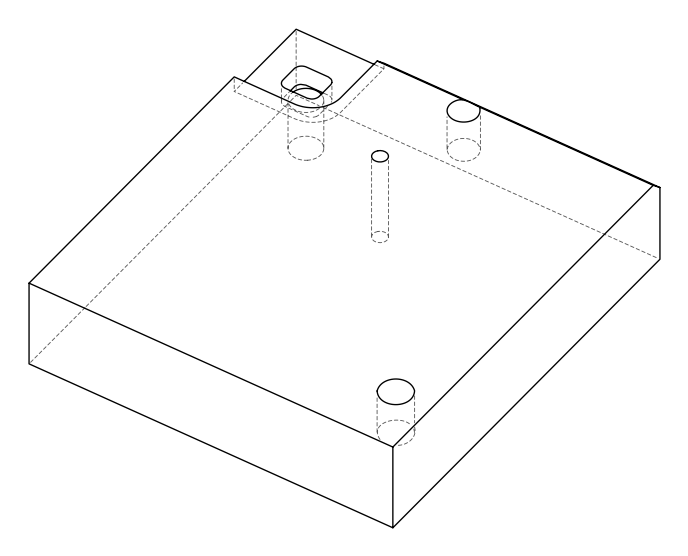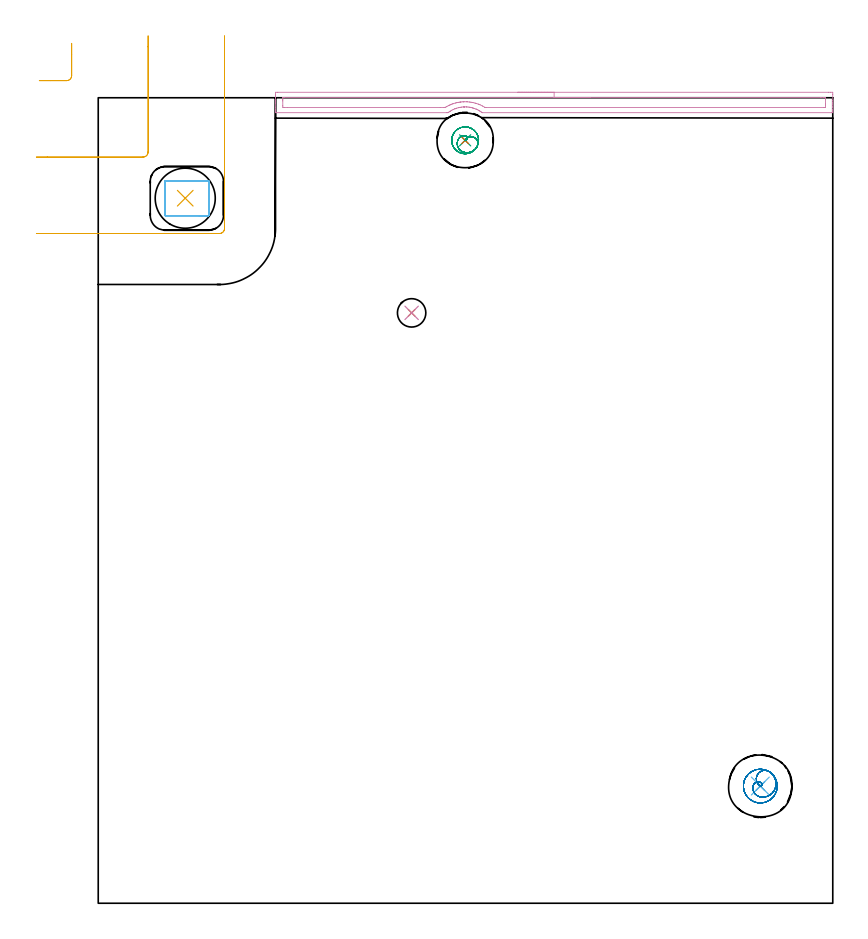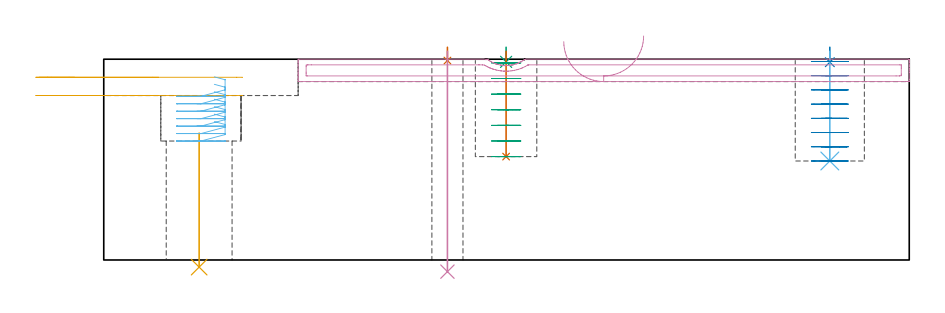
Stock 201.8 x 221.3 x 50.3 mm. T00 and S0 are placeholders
(PLAN: 12 operations, 7 tool changes, 8.3 min)
(1 SPOT_DRILL | STEP1HOLE | NXT0321_9005460120000 | 0.03 min | 0 mm3)
(2 SPOT_DRILL_1 | STEP1POCKET | NXT0321_9005460120000 | 0.03 min | 4 mm3)
(3 SPOT_DRILL_2 | STEP1POCKET_1 | NXT0321_9005460120000 | 0.03 min | 3 mm3)
(4 DRILL_THROUGH_HOLE_INTO_CENTER | STEP1HOLE | NXT0301_049 | 0.22 min | 2397 mm3)
(5 INDEXABLE_INSERT_DRILL_THROUGH_HOLE_FROM_SOLID | STEP1HOLE_1 | NXT0302_004 | 0.14 min | 10748 mm3)
(6 DRILL_BLIND_HOLE_INTO_CENTER | STEP1POCKET | NXT0301_128 | 0.11 min | 2755 mm3)
(7 DRILL_BLIND_HOLE_INTO_CENTER_1 | STEP1POCKET_1 | NXT0301_128 | 0.11 min | 2633 mm3)
(8 MILL_ROUGH_BLIND_HOLE_CONTOUR | STEP1POCKET | NXT0201_009 | Spiral | 1.77 min | 3233 mm3)
(9 MILL_ROUGH_BLIND_HOLE_CONTOUR_1 | STEP1POCKET_1 | NXT0201_009 | Spiral | 1.18 min | 1909 mm3)
(10 AREA_MILL | FG_CHAMFER_SURFACE | UGT0205_001 | 2.66 min | 2453 mm3)
(11 MILL_CORNER_NOTCH_RECTANGULAR | CORNER_NOTCH_RECTANGULAR | UGT0201_006 | Follow Part, ap 7, ae 75% | 0.87 min | 20271 mm3)
(12 MILL_RECTANGULAR_POCKET | POCKET_RECTANGULAR_STRAIGHT | NXT0201_009 | Follow Part, ap 2, ae 75% | 1.15 min | 1413 mm3)
(TOOL NXT0321_9005460120000 | NC Spot Drill, 142deg, 12mm, Carbide, Uncoated | D12 PA142 FL30 Z2)
(TOOL NXT0301_049 | Carbide Drill 7.8mm [860.1-0780-039A1-MM 2214] | D7.8 PA140 FL53 Z2)
(TOOL NXT0302_004 | Index. Insert Drill 16.5mm [880-D1650L20-05] | D16.5 PA176 FL83 Z2)
(TOOL NXT0301_128 | Carbide Drill 12mm [861.1-1200-036A1-GP GC34] | D12 PA150 FL37.4 Z2)
(TOOL NXT0201_009 | ENDMILL 8mm [2P460-0800-NA 1630] | D8 FL26 Z6)
(TOOL UGT0205_001 | Chamfer Mill 20 x 3 x 45 deg. | D20 FL50 Z2)
(TOOL UGT0201_006 | End Mill 28 mm | D28 FL25 Z2)
(OP 1 SPOT_DRILL)
G17 G21 G94 G90
T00 M6
G54
G17 G0 G90 X86.1 Y162.2 S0 M3
G43 Z60.3 H0
G94 G81 G98 Z49.964 F250. R53.3
G80
M5
M2
(OP 2 SPOT_DRILL_1)
G17 G21 G94 G90
T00 M6
G54
G17 G0 G90 X181.9 Y32.2 S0 M3
G43 Z60.3 H0
G94 G81 G98 Z49.555 F250. R53.3
G80
M5
M2
(OP 3 SPOT_DRILL_2)
G17 G21 G94 G90
T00 M6
G54
G17 G0 G90 X100.8 Y209.6 S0 M3
G43 Z60.3 H0
G94 G81 G98 Z49.637 F250. R53.3
G80
M5
M2
(OP 4 DRILL_THROUGH_HOLE_INTO_CENTER)
G17 G21 G94 G90
T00 M6
G54
G17 G0 G90 X86.1 Y162.2 S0 M3
G43 Z60.3 H1
G94 G73 G98 Z-2.919 F250. Q7.603 R52.3
G80
M5
M2
(OP 5 INDEXABLE_INSERT_DRILL_THROUGH_HOLE_FROM_SOLID)
G17 G21 G94 G90
T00 M6
G54
G17 G0 G90 X23.9 Y193.7 S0 M3
G43 Z60.3 H1
G94 G81 G98 Z-1.788 F250. R31.8
G80
M5
M2
(OP 6 DRILL_BLIND_HOLE_INTO_CENTER)
G17 G21 G94 G90
T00 M6
G54
G17 G0 G90 X181.9 Y32.2 S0 M3
G43 Z60.3 H1
G94 G81 G98 Z24.8 F250. R52.3
G80
M5
M2
(OP 7 DRILL_BLIND_HOLE_INTO_CENTER_1)
G17 G21 G94 G90
T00 M6
G54
G17 G0 G90 X100.8 Y209.6 S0 M3
G43 Z60.3 H1
G94 G81 G98 Z25.9 F250. R52.3
G80
M5
M2
(OP 8 MILL_ROUGH_BLIND_HOLE_CONTOUR)
G17 G21 G94 G90
T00 M6
G54
G17 G0 G90 X181.9 Y32.2 S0 M3
G43 Z60.3 H1
Z49.738
G94 G3 X182.207 Y33.033 R0.473 F250.
X180.721 Y33.207 R1.343
X179.822 Y31.301 R1.728
X182.385 Y29.138 R2.751
X186.051 Y31.798 R3.633
X184.33 Y36.165 R3.901
X177.935 Y34.63 R4.65
X184.33 Y36.165 R-4.65
X181.132 Y35.397 R2.325
X181.9 Y32.2 R2.325
G0 Z46.175
G3 X182.207 Y33.033 R0.473
X180.721 Y33.207 R1.343
X179.822 Y31.301 R1.728
X182.385 Y29.138 R2.751
X186.051 Y31.798 R3.633
X184.33 Y36.165 R3.901
X177.935 Y34.63 R4.65
X184.33 Y36.165 R-4.65
X181.132 Y35.397 R2.325
X181.9 Y32.2 R2.325
G0 Z42.613
G3 X182.207 Y33.033 R0.473
X180.721 Y33.207 R1.343
X179.822 Y31.301 R1.728
X182.385 Y29.138 R2.751
X186.051 Y31.798 R3.633
X184.33 Y36.165 R3.901
X177.935 Y34.63 R4.65
X184.33 Y36.165 R-4.65
X181.132 Y35.397 R2.325
X181.9 Y32.2 R2.325
G0 Z39.05
G3 X182.207 Y33.033 R0.473
X180.721 Y33.207 R1.343
X179.822 Y31.301 R1.728
X182.385 Y29.138 R2.751
X186.051 Y31.798 R3.633
X184.33 Y36.165 R3.901
X177.935 Y34.63 R4.65
X184.33 Y36.165 R-4.65
X181.132 Y35.397 R2.325
X181.9 Y32.2 R2.325
G0 Z35.488
G3 X182.207 Y33.033 R0.473
X180.721 Y33.207 R1.343
X179.822 Y31.301 R1.728
X182.385 Y29.138 R2.751
X186.051 Y31.798 R3.633
X184.33 Y36.165 R3.901
X177.935 Y34.63 R4.65
X184.33 Y36.165 R-4.65
X181.132 Y35.397 R2.325
X181.9 Y32.2 R2.325
G0 Z31.925
G3 X182.207 Y33.033 R0.473
X180.721 Y33.207 R1.343
X179.822 Y31.301 R1.728
X182.385 Y29.138 R2.751
X186.051 Y31.798 R3.633
X184.33 Y36.165 R3.901
X177.935 Y34.63 R4.65
X184.33 Y36.165 R-4.65
X181.132 Y35.397 R2.325
X181.9 Y32.2 R2.325
G0 Z28.363
G3 X182.207 Y33.033 R0.473
X180.721 Y33.207 R1.343
X179.822 Y31.301 R1.728
X182.385 Y29.138 R2.751
X186.051 Y31.798 R3.633
X184.33 Y36.165 R3.901
X177.935 Y34.63 R4.65
X184.33 Y36.165 R-4.65
X181.132 Y35.397 R2.325
X181.9 Y32.2 R2.325
G0 Z24.8
G3 X182.207 Y33.033 R0.473
X180.721 Y33.207 R1.343
X179.822 Y31.301 R1.728
X182.385 Y29.138 R2.751
X186.051 Y31.798 R3.633
X184.33 Y36.165 R3.901
X177.935 Y34.63 R4.65
X184.33 Y36.165 R-4.65
X181.132 Y35.397 R2.325
X181.9 Y32.2 R2.325
G0 Z60.3
M5
M2
(OP 9 MILL_ROUGH_BLIND_HOLE_CONTOUR_1)
G17 G21 G94 G90
T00 M6
G54
G17 G0 G90 X100.8 Y209.6 S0 M3
G43 Z60.3 H1
Z49.386
G94 G3 X100.944 Y210.817 R0.617 F250.
X99.001 Y210.032 R1.804
X100.128 Y206.457 R2.447
X104.097 Y207.92 R3.115
X102.48 Y212.897 R3.7
X104.097 Y207.92 R-3.7
X103.288 Y210.408 R1.85
X100.8 Y209.6 R1.85
G0 Z45.471
G3 X100.944 Y210.817 R0.617
X99.001 Y210.032 R1.804
X100.128 Y206.457 R2.447
X104.097 Y207.92 R3.115
X102.48 Y212.897 R3.7
X104.097 Y207.92 R-3.7
X103.288 Y210.408 R1.85
X100.8 Y209.6 R1.85
G0 Z41.557
G3 X100.944 Y210.817 R0.617
X99.001 Y210.032 R1.804
X100.128 Y206.457 R2.447
X104.097 Y207.92 R3.115
X102.48 Y212.897 R3.7
X104.097 Y207.92 R-3.7
X103.288 Y210.408 R1.85
X100.8 Y209.6 R1.85
G0 Z37.643
G3 X100.944 Y210.817 R0.617
X99.001 Y210.032 R1.804
X100.128 Y206.457 R2.447
X104.097 Y207.92 R3.115
X102.48 Y212.897 R3.7
X104.097 Y207.92 R-3.7
X103.288 Y210.408 R1.85
X100.8 Y209.6 R1.85
G0 Z33.729
G3 X100.944 Y210.817 R0.617
X99.001 Y210.032 R1.804
X100.128 Y206.457 R2.447
X104.097 Y207.92 R3.115
X102.48 Y212.897 R3.7
X104.097 Y207.92 R-3.7
X103.288 Y210.408 R1.85
X100.8 Y209.6 R1.85
G0 Z29.814
G3 X100.944 Y210.817 R0.617
X99.001 Y210.032 R1.804
X100.128 Y206.457 R2.447
X104.097 Y207.92 R3.115
X102.48 Y212.897 R3.7
X104.097 Y207.92 R-3.7
X103.288 Y210.408 R1.85
X100.8 Y209.6 R1.85
G0 Z25.9
G3 X100.944 Y210.817 R0.617
X99.001 Y210.032 R1.804
X100.128 Y206.457 R2.447
X104.097 Y207.92 R3.115
X102.48 Y212.897 R3.7
X104.097 Y207.92 R-3.7
X103.288 Y210.408 R1.85
X100.8 Y209.6 R1.85
G0 Z60.3
M5
M2
(OP 10 AREA_MILL)
G17 G21 G94 G90
T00 M6
G54
G17 G0 G90 X115.25 Y222.8 S1061 M3
G43 Z60.3 H0
Z54.7
G94 G1 X115.288 Z53.828 F250.
X115.402 Z52.964
X115.591 Z52.112
X115.853 Z51.28
X116.187 Z50.474
X116.59 Z49.7
X117.058 Z48.964
X117.59 Z48.272
X118.179 Z47.629
X118.822 Z47.04
X119.514 Z46.508
X120.25 Z46.04
X121.024 Z45.637
X121.83 Z45.303
X122.662 Z45.041
X123.513 Z44.852
X124.378 Z44.738
X125.25 Z44.7
X200.606
X201.182 Y222.799 Z44.701
X201.752 Y222.793 Z44.703
X201.792 Y222.791 Z44.705
X201.8 Y222.226 Z45.27
Y220.445 Z47.049
Y219.896 Z47.601
Y219.555 Z47.941
Y219.005 Z48.491
Y218.665 Z48.83
Y217.983 Z49.516
Y217.639 Z49.86
X201.793 Y217.247 Z50.244
X201.79 Y217.203 Z50.288
X201.629 Y217.2 Z50.3
X105.597
X105.503 Y217.205 Z50.29
X105.409 Y217.263 Z50.236
X105.16 Y217.438 Z50.061
X104.888 Y217.612 Z49.886
X104.727 Y217.716 Z49.782
X104.412 Y217.892 Z49.606
X104.092 Y218.057 Z49.441
X103.934 Y218.127 Z49.371
X103.835 Y218.171 Z49.325
X103.81 Y218.18 Z49.316
X103.391 Y218.341 Z49.157
X103.249 Y218.387 Z49.11
X102.942 Y218.485 Z49.01
X102.917 Y218.491 Z49.003
X102.497 Y218.601 Z48.897
X102.176 Y218.665 Z48.834
X102.125 Y218.674 Z48.824
X102.05 Y218.688 Z48.807
X102.024 Y218.691 Z48.803
X101.604 Y218.748 Z48.746
X101.241 Y218.776 Z48.718
X101.158 Y218.782 Z48.711
X100.711 Y218.79 Z48.704
X100.632 Y218.786 Z48.705
X100.56 Y218.783 Z48.709
X100.534 Y218.781 Z48.71
X100.371 Y218.776 Z48.719
X100.265 Y218.772 Z48.725
X99.818 Y218.728 Z48.771
X99.373 Y218.657 Z48.841
X99.344 Y218.651 Z48.846
X98.925 Y218.56 Z48.94
X98.481 Y218.434 Z49.064
X98.032 Y218.274 Z49.223
X98.004 Y218.263 Z49.234
X97.588 Y218.095 Z49.405
X97.508 Y218.058 Z49.442
X97.11 Y217.848 Z49.648
X97.098 Y217.841 Z49.655
X96.696 Y217.608 Z49.89
X96.664 Y217.586 Z49.911
X96.481 Y217.464 Z50.036
X96.285 Y217.329 Z50.165
X96.193 Y217.264 Z50.227
X96.097 Y217.199 Z50.283
X95.771 Y217.2 Z50.3
X48.871
X48.71 Y217.203 Z50.288
X48.707 Y217.247 Z50.244
X48.7 Y217.64 Z49.86
Y217.983 Z49.516
Y218.665 Z48.83
Y219.896 Z47.601
Y220.445 Z47.049
Y221.061 Z46.435
Y221.335 Z46.16
Y221.951 Z45.545
X48.702 Y222.226 Z45.27
X48.708 Y222.791 Z44.705
X48.748 Y222.794 Z44.703
X49.318 Y222.8 Z44.7
X125.25
Y221.386 Z46.114
X198.502
X199.349 Y221.382 Z46.118
X199.396 Y221.379 Z46.121
X199.79 Y221.335 Z46.165
X199.797 Y220.935 Z46.565
X199.8 Y219.555 Z47.945
X199.799 Y219.153 Z48.347
X199.792 Y218.665 Z48.835
X199.79 Y218.621 Z48.879
X199.446 Y218.614 Z48.886
X106.49 Y218.615 Z48.885
X106.44 Y218.617 Z48.883
X106.341 Y218.621 Z48.879
X106.279 Y218.64 Z48.86
X106.23 Y218.665 Z48.835
X105.597 Y219.024 Z48.476
X104.89 Y219.369 Z48.131
X104.704 Y219.444 Z48.056
X104.411 Y219.555 Z47.945
X103.81 Y219.754 Z47.746
X103.53 Y219.834 Z47.666
X102.917 Y219.98 Z47.52
X102.393 Y220.077 Z47.423
X102.024 Y220.127 Z47.373
X101.393 Y220.183 Z47.317
X101.13 Y220.194 Z47.306
X100.488
X100.327 Y220.192 Z47.308
X100.3 Y220.191 Z47.309
X100.237 Y220.187 Z47.313
X99.654 Y220.136 Z47.364
X99.507 Y220.119 Z47.381
X99.344 Y220.096 Z47.404
X98.876 Y220.021 Z47.479
X98.45 Y219.929 Z47.571
X98.148 Y219.856 Z47.644
X97.557 Y219.683 Z47.817
X97.46 Y219.651 Z47.849
X97.185 Y219.555 Z47.945
X96.81 Y219.409 Z48.091
X96.749 Y219.384 Z48.116
X96.664 Y219.347 Z48.153
X96.387 Y219.221 Z48.279
X96.202 Y219.125 Z48.375
X95.77 Y218.897 Z48.603
X95.62 Y218.815 Z48.685
X95.349 Y218.665 Z48.835
X94.922 Y218.62 Z48.88
X94.877 Y218.618 Z48.882
X94.034 Y218.614 Z48.886
X93.984
X51.998
X51.151 Y218.618 Z48.882
X51.104 Y218.621 Z48.879
X50.71 Y218.665 Z48.835
X50.703 Y219.065 Z48.435
X50.7 Y220.445 Z47.055
X50.701 Y220.847 Z46.653
X50.708 Y221.335 Z46.165
X50.71 Y221.379 Z46.121
X51.054 Y221.386 Z46.114
X125.25
X126.122 Z46.152
X126.986 Z46.266
X127.838 Z46.455
X128.67 Z46.717
X129.476 Z47.051
X130.25 Z47.454
X130.986 Z47.923
X131.678 Z48.454
X132.321 Z49.043
X132.91 Z49.686
X133.441 Z50.378
X133.91 Z51.114
X134.313 Z51.888
X134.647 Z52.694
X134.909 Z53.526
X135.098 Z54.378
X135.212 Z55.243
X135.25 Z56.114
G0 Z60.3
M5
M2
(OP 11 MILL_CORNER_NOTCH_RECTANGULAR)
G17 G21 G94 G90
T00 M6
G54
G17 G0 G90 X-16.187 Y226. S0 M3
G43 Z60.349 H0
Z45.774
G94 G1 X-13.187 F250.
X-8.695 F500.
G3 X-7.3 Y227.395 R1.4
G1 Y233.246
Y236.246 F250.
G0 Z60.349
X-17. Y205.
Z45.774
G1 X-14.
X12.304 F500.
G3 X13.7 Y206.396 R1.4
G1 Y235.3
Y238.3 F250.
G0 Z60.349
X-17. Y184.
Z45.774
G1 X-14.
X33.304 F500.
G3 X34.7 Y185.396 R1.4
G1 Y235.3
Y238.3 F250.
G0 Z60.349
X-16.187 Y226.
Z41.2
G1 X-13.187
X-8.695 F500.
G3 X-7.3 Y227.395 R1.4
G1 Y233.246
Y236.246 F250.
G0 Z60.349
X-17. Y205.
Z41.2
G1 X-14.
X12.304 F500.
G3 X13.7 Y206.396 R1.4
G1 Y235.3
Y238.3 F250.
G0 Z60.349
X-17. Y184.
Z41.2
G1 X-14.
X33.304 F500.
G3 X34.7 Y185.396 R1.4
G1 Y235.3
Y238.3 F250.
G0 Z60.349
M5
M2
(OP 12 MILL_RECTANGULAR_POCKET)
G17 G21 G94 G90
T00 M6
G54
G17 G0 G90 X27.708 Y188.9 S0 M3
G43 Z60.349 H1
Z45.876
G94 G1 X30.3 Z45.182 F250.
X30.332 Z45.173
X30.374 Y188.926 Z45.16
X30.4 Y188.968 Z45.147
Y198.332 Z42.638
X30.374 Y198.374 Z42.625
X30.332 Y198.4 Z42.611
X30.3 Z42.603
X24.35 Z41.008
X18.4 F500.
X18.345 Y198.395
X18.305 Y198.355
X18.3 Y198.3
Y189.
X18.305 Y188.945
X18.345 Y188.905
X18.4 Y188.9
X30.3
X30.355 Y188.905
X30.395 Y188.945
X30.4 Y189.
Y198.3
X30.395 Y198.355
X30.355 Y198.395
X30.3 Y198.4
X24.35
X23.35
G0 X27.708 Y188.9 Z44.008
G1 X30.3 Z43.314 F250.
X30.332 Z43.305
X30.374 Y188.926 Z43.292
X30.4 Y188.968 Z43.279
Y198.332 Z40.77
X30.374 Y198.374 Z40.756
X30.332 Y198.4 Z40.743
X30.3 Z40.735
X24.35 Z39.14
X18.4 F500.
X18.345 Y198.395
X18.305 Y198.355
X18.3 Y198.3
Y189.
X18.305 Y188.945
X18.345 Y188.905
X18.4 Y188.9
X30.3
X30.355 Y188.905
X30.395 Y188.945
X30.4 Y189.
Y198.3
X30.395 Y198.355
X30.355 Y198.395
X30.3 Y198.4
X24.35
X23.35
G0 X27.708 Y188.9 Z42.14
G1 X30.3 Z41.446 F250.
X30.332 Z41.437
X30.374 Y188.926 Z41.424
X30.4 Y188.968 Z41.411
Y198.332 Z38.902
X30.374 Y198.374 Z38.888
X30.332 Y198.4 Z38.875
X30.3 Z38.867
X24.35 Z37.272
X18.4 F500.
X18.345 Y198.395
X18.305 Y198.355
X18.3 Y198.3
Y189.
X18.305 Y188.945
X18.345 Y188.905
X18.4 Y188.9
X30.3
X30.355 Y188.905
X30.395 Y188.945
X30.4 Y189.
Y198.3
X30.395 Y198.355
X30.355 Y198.395
X30.3 Y198.4
X24.35
X23.35
G0 X27.708 Y188.9 Z40.272
G1 X30.3 Z39.578 F250.
X30.332 Z39.569
X30.374 Y188.926 Z39.556
X30.4 Y188.968 Z39.543
Y198.332 Z37.034
X30.374 Y198.374 Z37.02
X30.332 Y198.4 Z37.007
X30.3 Z36.998
X24.35 Z35.404
X18.4 F500.
X18.345 Y198.395
X18.305 Y198.355
X18.3 Y198.3
Y189.
X18.305 Y188.945
X18.345 Y188.905
X18.4 Y188.9
X30.3
X30.355 Y188.905
X30.395 Y188.945
X30.4 Y189.
Y198.3
X30.395 Y198.355
X30.355 Y198.395
X30.3 Y198.4
X24.35
X23.35
G0 X27.708 Y188.9 Z38.404
G1 X30.3 Z37.71 F250.
X30.332 Z37.701
X30.374 Y188.926 Z37.688
X30.4 Y188.968 Z37.675
Y198.332 Z35.166
X30.374 Y198.374 Z35.152
X30.332 Y198.4 Z35.139
X30.3 Z35.13
X24.35 Z33.536
X18.4 F500.
X18.345 Y198.395
X18.305 Y198.355
X18.3 Y198.3
Y189.
X18.305 Y188.945
X18.345 Y188.905
X18.4 Y188.9
X30.3
X30.355 Y188.905
X30.395 Y188.945
X30.4 Y189.
Y198.3
X30.395 Y198.355
X30.355 Y198.395
X30.3 Y198.4
X24.35
X23.35
G0 X27.708 Y188.9 Z36.536
G1 X30.3 Z35.842 F250.
X30.332 Z35.833
X30.374 Y188.926 Z35.82
X30.4 Y188.968 Z35.807
Y198.332 Z33.297
X30.374 Y198.374 Z33.284
X30.332 Y198.4 Z33.271
X30.3 Z33.262
X24.35 Z31.668
X18.4 F500.
X18.345 Y198.395
X18.305 Y198.355
X18.3 Y198.3
Y189.
X18.305 Y188.945
X18.345 Y188.905
X18.4 Y188.9
X30.3
X30.355 Y188.905
X30.395 Y188.945
X30.4 Y189.
Y198.3
X30.395 Y198.355
X30.355 Y198.395
X30.3 Y198.4
X24.35
X23.35
G0 X27.708 Y188.9 Z34.668
G1 X30.3 Z33.974 F250.
X30.332 Z33.965
X30.374 Y188.926 Z33.952
X30.4 Y188.968 Z33.938
Y198.332 Z31.429
X30.374 Y198.374 Z31.416
X30.332 Y198.4 Z31.403
X30.3 Z31.394
X24.35 Z29.8
X18.4 F500.
X18.345 Y198.395
X18.305 Y198.355
X18.3 Y198.3
Y189.
X18.305 Y188.945
X18.345 Y188.905
X18.4 Y188.9
X30.3
X30.355 Y188.905
X30.395 Y188.945
X30.4 Y189.
Y198.3
X30.395 Y198.355
X30.355 Y198.395
X30.3 Y198.4
X24.35
X23.35
G0 Z60.349
M5
M2
